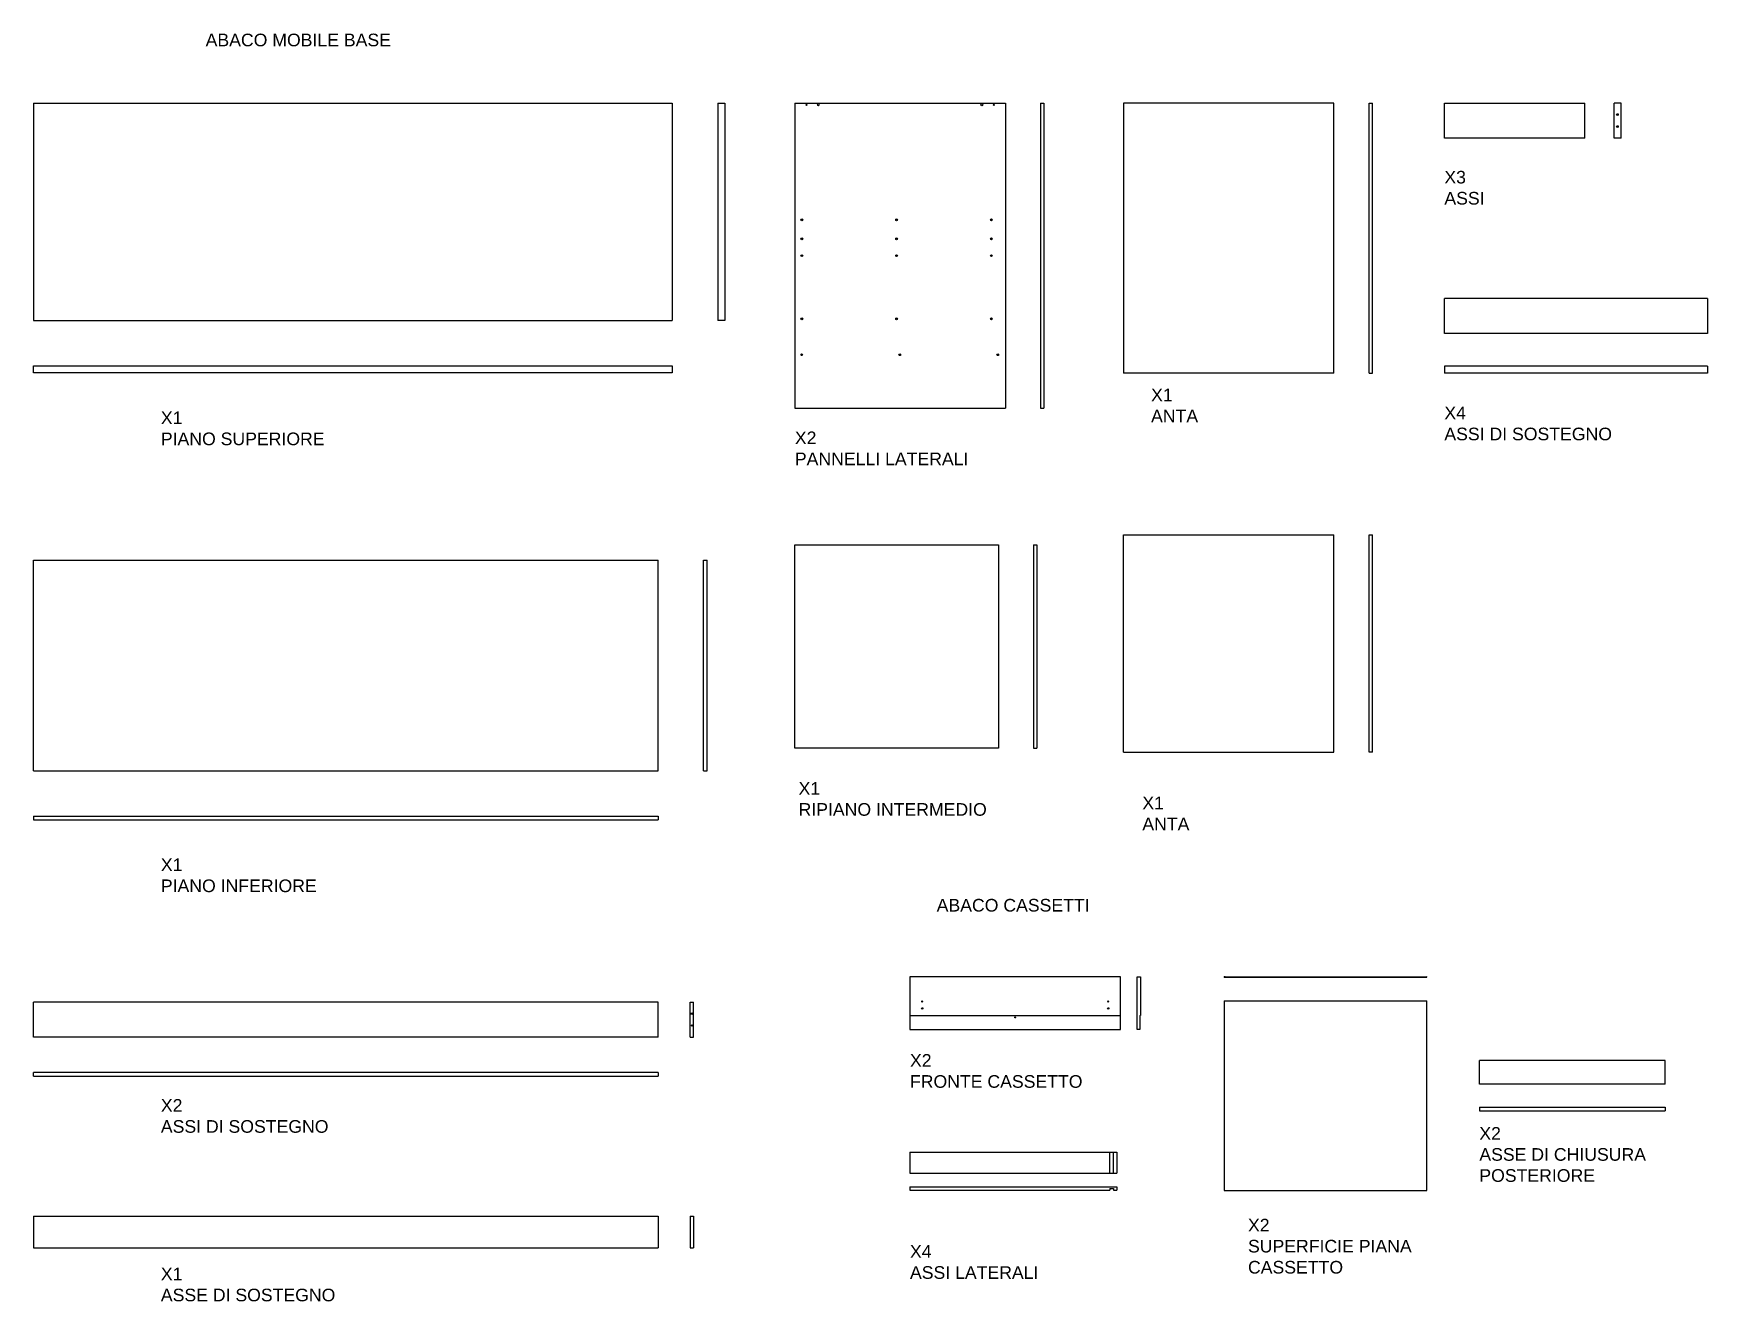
# Model space of a CAD drawing. Header units: inches. Extents: x -20 to 1960, y -511 to 856.
# Drawn here: x 1084.3 to 1561.4, y 494.8 to 856.2 of the extents above; entities that cross this region are included whole.
import ezdxf

# ---------------------------------------------------------------- set-up
doc = ezdxf.new("R2010")
doc.units = ezdxf.units.IN
doc.header["$MEASUREMENT"] = 0
doc.layers.add('G-ANNO-TEXT', color=3, linetype='Continuous')
doc.layers.add('viti', color=6, linetype='Continuous')
doc.styles.add('ARIAL', font='arial.ttf')

msp = doc.modelspace()

# ---------------------------------------------------------------- linework, layer by layer
for p, q in [((1084.28, 836.39), (1266.28, 836.39)), ((1084.28, 836.39), (1084.28, 774.39)), ((1266.28, 836.39), (1266.28, 774.39)), ((1279.32, 836.39), (1279.32, 774.39)), ((1279.32, 836.39), (1281.32, 836.39)), ((1281.32, 836.39), (1281.32, 774.39)), ((1301.28, 836.39), (1301.28, 749.39)), ((1301.28, 836.39), (1361.28, 836.39)), ((1361.28, 836.39), (1361.28, 749.39)), ((1371.28, 836.39), (1371.28, 749.39)), ((1371.28, 836.39), (1372.28, 836.39)), ((1372.28, 836.39), (1372.28, 749.39)), ((1394.94, 836.39), (1394.94, 759.39)), ((1454.94, 836.39), (1394.94, 836.39)), ((1454.94, 759.39), (1454.94, 836.39)), ((1464.94, 759.39), (1464.94, 836.39)), ((1464.94, 836.39), (1465.94, 836.39)), ((1465.94, 759.39), (1465.94, 836.39)), ((1486.4, 826.39), (1486.4, 836.39)), ((1486.4, 836.39), (1526.4, 836.39)), ((1526.4, 826.39), (1526.4, 836.39)), ((1534.75, 826.39), (1534.75, 836.39)), ((1536.75, 836.39), (1534.75, 836.39)), ((1536.75, 826.39), (1536.75, 836.39)), ((1526.4, 826.39), (1486.4, 826.39)), ((1536.75, 826.39), (1534.75, 826.39)), ((1561.4, 780.72), (1486.4, 780.72)), ((1486.4, 770.72), (1486.4, 780.72)), ((1561.4, 780.72), (1561.4, 770.72)), ((1084.28, 774.39), (1266.28, 774.39)), ((1281.32, 774.39), (1279.32, 774.39)), ((1561.4, 770.72), (1486.4, 770.72)), ((1084.28, 761.47), (1266.28, 761.47)), ((1084.28, 759.47), (1084.28, 761.47)), ((1266.28, 759.47), (1084.28, 759.47)), ((1266.28, 761.47), (1266.28, 759.47)), ((1454.94, 759.39), (1394.94, 759.39)), ((1464.94, 759.39), (1465.94, 759.39)), ((1561.4, 761.39), (1486.4, 761.39)), ((1486.4, 761.39), (1486.4, 759.39)), ((1561.4, 759.39), (1486.4, 759.39)), ((1561.4, 761.39), (1561.4, 759.39)), ((1301.28, 749.39), (1361.28, 749.39)), ((1371.28, 749.39), (1372.28, 749.39)), ((1394.94, 651.36), (1394.94, 713.36)), ((1394.94, 713.36), (1454.94, 713.36)), ((1454.94, 651.36), (1454.94, 713.36)), ((1464.94, 651.36), (1464.94, 713.36)), ((1464.94, 713.36), (1465.94, 713.36)), ((1465.94, 651.36), (1465.94, 713.36)), ((1301.28, 710.51), (1359.28, 710.51)), ((1301.28, 652.51), (1301.28, 710.51)), ((1359.28, 710.51), (1359.28, 652.51)), ((1369.28, 710.51), (1369.28, 652.51)), ((1369.28, 710.51), (1370.28, 710.51)), ((1370.28, 710.51), (1370.28, 652.51)), ((1084.28, 646.1), (1084.28, 706.1)), ((1084.28, 706.1), (1262.28, 706.1)), ((1262.28, 646.1), (1262.28, 706.1)), ((1275.28, 646.1), (1275.28, 706.1)), ((1275.28, 706.1), (1276.28, 706.1)), ((1276.28, 646.1), (1276.28, 706.1)), ((1359.28, 652.51), (1301.28, 652.51)), ((1369.28, 652.51), (1370.28, 652.51)), ((1394.94, 651.36), (1454.94, 651.36)), ((1465.94, 651.36), (1464.94, 651.36)), ((1084.28, 646.1), (1262.28, 646.1)), ((1275.28, 646.1), (1276.28, 646.1)), ((1084.28, 633.1), (1262.28, 633.1)), ((1084.28, 633.1), (1084.28, 632.1)), ((1084.28, 632.1), (1262.28, 632.1)), ((1262.28, 633.1), (1262.28, 632.1)), ((1394.09, 587.34), (1334.09, 587.34)), ((1334.09, 587.34), (1334.09, 572.34)), ((1394.09, 572.34), (1394.09, 587.34)), ((1398.84, 572.34), (1398.84, 587.34)), ((1398.84, 587.34), (1399.84, 587.34)), ((1399.84, 587.34), (1399.84, 576.34)), ((1423.88, 587.39), (1423.68, 587.39)), ((1423.68, 587.24), (1423.68, 587.39)), ((1423.68, 587.24), (1481.38, 587.24)), ((1423.88, 587.39), (1481.38, 587.42)), ((1481.38, 587.24), (1481.38, 587.42)), ((1084.28, 570.16), (1084.28, 580.16)), ((1262.28, 580.16), (1084.28, 580.16)), ((1262.28, 570.16), (1262.28, 580.16)), ((1271.42, 570.16), (1271.42, 580.16)), ((1271.42, 580.16), (1272.42, 580.16)), ((1272.42, 570.16), (1272.42, 580.16)), ((1423.68, 580.49), (1481.38, 580.49)), ((1423.68, 580.49), (1423.68, 526.49)), ((1481.38, 526.49), (1481.38, 580.49)), ((1334.09, 576.34), (1394.09, 576.34)), ((1399.64, 576.34), (1399.64, 572.34)), ((1399.64, 576.34), (1399.84, 576.34)), ((1262.28, 570.16), (1084.28, 570.16)), ((1271.42, 570.16), (1272.42, 570.16)), ((1334.09, 572.34), (1394.09, 572.34)), ((1399.64, 572.34), (1398.84, 572.34)), ((1496.37, 556.79), (1496.37, 563.5)), ((1549.37, 563.5), (1496.37, 563.5)), ((1549.37, 556.79), (1549.37, 563.5)), ((1262.28, 560.04), (1084.28, 560.04)), ((1084.28, 559.04), (1084.28, 560.04)), ((1084.28, 559.04), (1262.28, 559.04)), ((1262.28, 560.04), (1262.28, 559.04)), ((1549.37, 556.79), (1496.37, 556.79)), ((1496.37, 550.17), (1522.47, 550.17)), ((1496.37, 550.17), (1496.37, 549.17)), ((1496.37, 549.17), (1522.47, 549.17)), ((1522.47, 550.17), (1549.37, 550.17)), ((1522.47, 549.17), (1549.37, 549.17)), ((1549.37, 550.17), (1549.37, 549.17)), ((1334.09, 537.38), (1393.09, 537.38)), ((1334.09, 537.38), (1334.09, 531.38)), ((1391.09, 531.41), (1391.09, 537.38)), ((1392.09, 531.41), (1392.09, 537.38)), ((1393.09, 537.38), (1393.09, 531.41)), ((1334.09, 531.38), (1393.09, 531.41)), ((1334.09, 527.51), (1393.09, 527.51)), ((1334.09, 527.51), (1334.09, 526.51)), ((1334.09, 526.51), (1391.09, 526.51)), ((1391.09, 527.01), (1392.09, 527.01)), ((1391.09, 527.01), (1391.09, 526.51)), ((1392.09, 527.01), (1392.09, 526.51)), ((1392.09, 526.51), (1393.09, 526.51)), ((1393.09, 527.51), (1393.09, 526.51)), ((1423.68, 526.49), (1481.38, 526.49)), ((1084.28, 519.15), (1262.28, 519.15)), ((1084.28, 519.15), (1084.28, 510.15)), ((1262.28, 519.15), (1262.28, 510.15)), ((1271.42, 519.15), (1271.42, 510.15)), ((1271.42, 519.15), (1272.42, 519.15)), ((1272.42, 519.15), (1272.42, 510.15)), ((1084.28, 510.15), (1262.28, 510.15)), ((1271.42, 510.15), (1272.42, 510.15))]:
    msp.add_line(p, q)
at = {"layer": 'viti'}
for centre, radius in [((1304.58, 835.89), 0.167), ((1307.98, 835.89), 0.25), ((1354.58, 835.89), 0.25), ((1357.98, 835.89), 0.167), ((1535.73, 833.09), 0.25), ((1535.73, 829.69), 0.25), ((1303.28, 803.09), 0.25), ((1303.28, 803.09), 0.166), ((1330.28, 803.09), 0.25), ((1330.28, 803.09), 0.166), ((1357.28, 803.09), 0.25), ((1357.28, 803.09), 0.166), ((1303.28, 797.69), 0.25), ((1303.28, 797.69), 0.166), ((1330.28, 797.69), 0.25), ((1330.28, 797.69), 0.166), ((1357.28, 797.69), 0.25), ((1357.28, 797.69), 0.166), ((1303.28, 792.89), 0.25), ((1303.28, 792.89), 0.166), ((1330.28, 792.89), 0.25), ((1330.28, 792.89), 0.166), ((1357.28, 792.89), 0.25), ((1357.28, 792.89), 0.166), ((1303.28, 774.89), 0.25), ((1303.28, 774.89), 0.166), ((1330.28, 774.89), 0.25), ((1330.28, 774.89), 0.166), ((1357.28, 774.89), 0.25), ((1357.28, 774.89), 0.166), ((1303.22, 764.64), 0.249), ((1331.17, 764.64), 0.249), ((1359.12, 764.64), 0.249), ((1337.59, 578.34), 0.2), ((1337.59, 580.34), 0.166), ((1390.59, 578.34), 0.2), ((1390.59, 580.34), 0.166), ((1271.92, 576.86), 0.25), ((1271.92, 573.46), 0.167), ((1364.09, 575.79), 0.149)]:
    msp.add_circle(centre, radius, dxfattribs=at)

# ---------------------------------------------------------------- texts
at = {"layer": 'G-ANNO-TEXT', "char_height": 3.6, "attachment_point": 1, "style": 'ARIAL'}
for s, heights, insert in [('ABACO MOBILE BASE', [0], (1133.34, 856.16)), ('X3\\PASSI ', [9.74], (1486.4, 817.06)), ('X1\\PANTA ', [0], (1402.81, 754.99)), ('X4\\PASSI DI SOSTEGNO', [0], (1486.4, 749.87)), ('X1\\PPIANO SUPERIORE', [0], (1120.58, 748.48)), ('X2\\PPANNELLI LATERALI', [0], (1301.28, 742.77)), ('X1\\PRIPIANO INTERMEDIO', [0], (1302.34, 642.86)), ('X1\\PANTA ', [0], (1400.32, 638.71)), ('X1\\PPIANO INFERIORE', [0], (1120.58, 621.1)), ('ABACO CASSETTI', [0], (1341.7, 609.56)), ('X2\\PFRONTE CASSETTO', [0], (1334.09, 565.33)), ('X2\\PASSI DI SOSTEGNO ', [0], (1120.58, 552.51)), ('X2\\PASSE DI CHIUSURA POSTERIORE', [0], (1496.37, 544.53)), ('X2\\PSUPERFICIE PIANA CASSETTO', [0], (1430.43, 518.39)), ('X4\\PASSI LATERALI', [0], (1334.09, 510.88)), ('X1\\PASSE DI SOSTEGNO ', [0], (1120.58, 504.47))]:
    msp.add_mtext_dynamic_manual_height_columns(s, width=54.2518, gutter_width=1, heights=heights, dxfattribs=dict(at, insert=insert))

doc.saveas('drawing.dxf')
